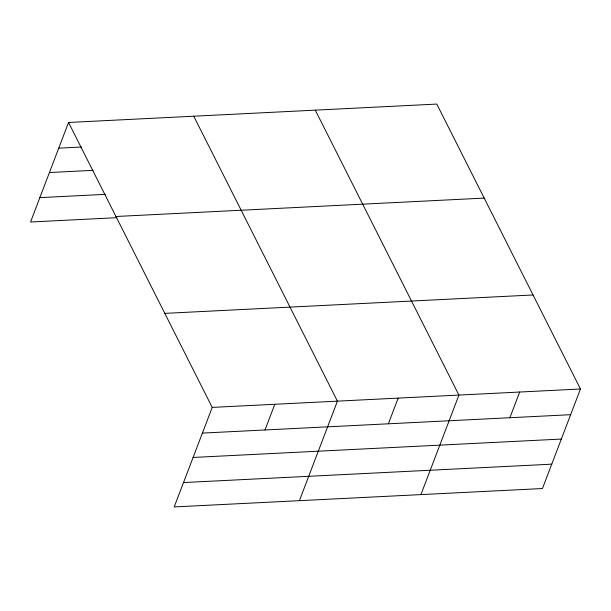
<?xml version="1.0" encoding="UTF-8"?>
<svg xmlns="http://www.w3.org/2000/svg" width="611" height="611" viewBox="0 0 611 611"><rect width="100%" height="100%" fill="white"/><g stroke="black" fill="none" stroke-linecap="round" stroke-linejoin="round"><path stroke-width="0.92" d="M68.554 122.467L212.216 407.4L174.204 506.924L542.446 488.533L580.45 389.001L436.796 104.076L68.554 122.467L30.55 221.999L116.861 217.684M265.006 429.961L274.813 404.268M299.405 500.669L337.417 401.144L193.756 116.212M388.359 423.805L398.173 398.112M420.926 494.605L458.93 395.073L315.276 110.148M509.88 417.733L519.694 392.041M58.748 148.16L81.507 147.022M49.438 172.523L93.071 170.347M39.852 197.628L105.298 194.359M115.96 216.493L484.202 198.101M164.81 313.374L533.044 294.976M212.216 407.4L580.45 389.001M202.401 433.092L570.636 414.693M193.099 457.456L561.333 439.065M183.514 482.56L551.748 464.169"/></g></svg>
